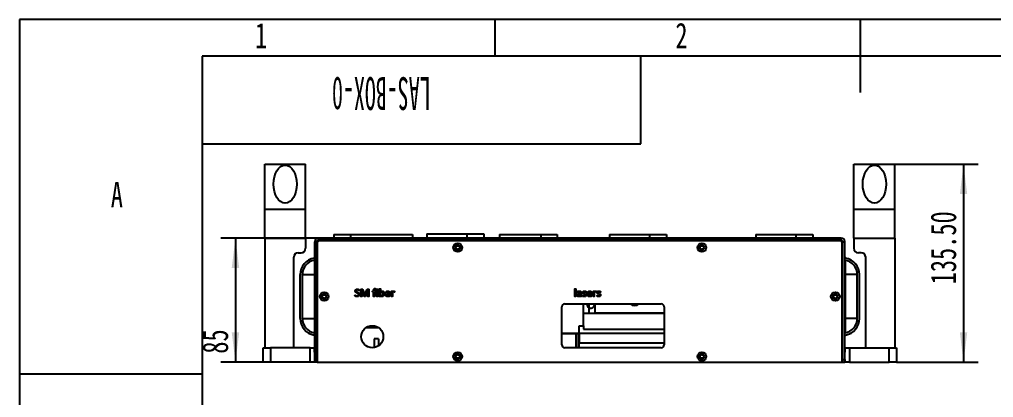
# Model space of a CAD drawing. Header units: millimetres. Extents: x 0 to 210, y 0 to 297.
# Drawn here: x 0 to 133.2, y 245.3 to 297 of the extents above; entities that cross this region are included whole.
import ezdxf

# ---------------------------------------------------------------- set-up
doc = ezdxf.new("R2010")
doc.units = ezdxf.units.MM
doc.layers.add('图框', color=7, linetype='Continuous')
doc.layers.add('图纸格式', color=7, linetype='Continuous')
doc.styles.add('SLDTEXTSTYLE5', font='TXT', dxfattribs={"width": 0.7})
doc.styles.add('SLDTEXTSTYLE6', font='TXT', dxfattribs={"width": 0.49})
doc.dimstyles.new('SLDDIMSTYLE1', dxfattribs={"dimtxt": 3.5, "dimasz": 4.08, "dimexe": 0, "dimexo": 0.0625, "dimgap": 0.875, "dimtad": 2, "dimlfac": 5, "dimrnd": 1e-09, "dimzin": 4, "dimdsep": 46, "dimtxsty": 'SLDTEXTSTYLE5', "dimsah": 1, "dimcen": 0.09, "dimadec": 0, "dimazin": 1, "dimtfac": 1, "dimtofl": 0, "dimtmove": 0, "dimatfit": 3, "dimfxl": 0, "dimfrac": 2, "dimtolj": 1, "dimtzin": 12, "dimarcsym": 0})
doc.dimstyles.new('SLDDIMSTYLE2', dxfattribs={"dimtxt": 3.5, "dimasz": 4.08, "dimexe": 0, "dimexo": 0.0625, "dimgap": 0.875, "dimtad": 2, "dimlfac": 5, "dimrnd": 1e-09, "dimzin": 12, "dimdsep": 46, "dimtxsty": 'SLDTEXTSTYLE5', "dimsah": 1, "dimcen": 0.09, "dimadec": 0, "dimazin": 3, "dimtfac": 1, "dimtmove": 0, "dimatfit": 0, "dimfxl": 0, "dimfrac": 2, "dimtolj": 1, "dimtzin": 12, "dimarcsym": 0})

# ---------------------------------------------------------------- blocks, each defined once
blk = doc.blocks.new('_D_2')
at = {"layer": '图纸格式'}
for p, q in [((40.89, 267.08), (27.54, 267.08)), ((29.54, 267.08), (29.54, 250.08)), ((40.74, 250.08), (27.54, 250.08))]:
    blk.add_line(p, q, dxfattribs=at)
for points in [[(29.54, 267.08), (29.03, 263), (30.05, 263)], [(29.54, 250.08), (30.05, 254.16), (29.03, 254.16)]]:
    blk.add_solid(points, dxfattribs=at)
at = {"layer": '图纸格式', "insert": (25.03, 251.26), "char_height": 3.5, "attachment_point": 1, "rotation": 90, "style": 'SLDTEXTSTYLE5'}
blk.add_mtext('85', dxfattribs=at)
blk = doc.blocks.new('_D_3')
at = {"layer": '图纸格式'}
for p, q in [((119.74, 277.18), (131.12, 277.18)), ((129.12, 277.18), (129.12, 250.08)), ((119.94, 250.08), (131.12, 250.08))]:
    blk.add_line(p, q, dxfattribs=at)
for points in [[(129.12, 277.18), (128.62, 273.1), (129.63, 273.1)], [(129.12, 250.08), (129.63, 254.16), (128.62, 254.16)]]:
    blk.add_solid(points, dxfattribs=at)
at = {"layer": '图纸格式', "insert": (124.61, 260.75), "char_height": 3.5, "attachment_point": 1, "rotation": 90, "style": 'SLDTEXTSTYLE5'}
blk.add_mtext('135.50', dxfattribs=at)

msp = doc.modelspace()

# ---------------------------------------------------------------- linework, layer by layer
at = {"color": 7, "linetype": 'Continuous', "lineweight": 25}
for p, q in [((33.538, 277.1828), (39.138, 277.1828)), ((33.538, 271.0509), (33.538, 277.1828)), ((39.138, 271.0509), (39.138, 277.1828)), ((114.1384, 277.1828), (119.7384, 277.1828)), ((114.1384, 271.0509), (114.1384, 277.1828)), ((119.7384, 271.0509), (119.7384, 277.1828)), ((33.538, 271.0509), (39.138, 271.0509)), ((33.538, 267.0828), (33.538, 271.0509)), ((39.138, 267.0828), (39.138, 271.0509)), ((114.1384, 271.0509), (119.7384, 271.0509)), ((114.1384, 267.0828), (114.1384, 271.0509)), ((119.7384, 267.0828), (119.7384, 271.0509)), ((33.538, 267.0828), (39.138, 267.0828)), ((33.538, 267.0828), (33.538, 252.0828)), ((39.138, 267.0828), (39.138, 265.6828)), ((40.3888, 250.4731), (40.3888, 266.5828)), ((40.6888, 266.5828), (40.3888, 266.5828)), ((40.6888, 250.4731), (40.6888, 266.5828)), ((40.7388, 266.4828), (40.7388, 250.0828)), ((40.8888, 266.7828), (40.8888, 267.0828)), ((112.3892, 267.0828), (40.8888, 267.0828)), ((112.3892, 266.7828), (40.8888, 266.7828)), ((112.3392, 266.6828), (40.9388, 266.6828)), ((43.0052, 267.5828), (43.0052, 267.0828)), ((43.0052, 267.5828), (45.2679, 267.5828)), ((45.2679, 267.5828), (45.2679, 267.0828)), ((45.2679, 267.5828), (53.7532, 267.5828)), ((53.7532, 267.5828), (53.7532, 267.0828)), ((55.6975, 267.6828), (55.6975, 267.0828)), ((55.6975, 267.6828), (61.1872, 267.6828)), ((61.1872, 267.6828), (61.1872, 267.0828)), ((61.1872, 267.6828), (63.5149, 267.6828)), ((63.5149, 267.6828), (63.5149, 267.0828)), ((65.6396, 267.5828), (65.6396, 267.0828)), ((65.6396, 267.5828), (71.2956, 267.5828)), ((71.2956, 267.5828), (71.2956, 267.0828)), ((71.2956, 267.5828), (73.5587, 267.5828)), ((73.5587, 267.5828), (73.5587, 267.0828)), ((80.6922, 267.5828), (80.6922, 267.0828)), ((80.6922, 267.5828), (86.1819, 267.5828)), ((86.1819, 267.5828), (86.1819, 267.0828)), ((86.1819, 267.5828), (88.5095, 267.5828)), ((88.5095, 267.5828), (88.5095, 267.0828)), ((96.8215, 267.0828), (96.8215, 267.0953)), ((100.7036, 267.5828), (100.7036, 267.0828)), ((100.7036, 267.5828), (106.1933, 267.5828)), ((106.1933, 267.5828), (106.1933, 267.0828)), ((106.1933, 267.5828), (108.521, 267.5828)), ((108.521, 267.5828), (108.521, 267.0828)), ((112.3892, 266.7828), (112.3892, 267.0828)), ((112.5392, 250.0828), (112.5392, 266.4828)), ((112.5892, 266.5828), (112.8892, 266.5828)), ((112.5892, 250.4731), (112.5892, 266.5828)), ((112.8892, 250.4731), (112.8892, 266.5828)), ((114.1384, 267.0828), (114.1384, 265.6828)), ((114.1384, 267.0828), (119.7384, 267.0828)), ((119.7384, 267.0828), (119.7384, 252.0828)), ((37.538, 252.0828), (37.538, 264.4828)), ((38.138, 265.0828), (38.538, 265.0828)), ((40.3554, 264.0548), (40.3554, 262.0828)), ((112.9225, 264.0548), (112.9225, 262.0828)), ((115.1384, 265.0828), (114.7384, 265.0828)), ((115.7384, 252.0828), (115.7384, 264.4828)), ((38.3888, 256.0828), (38.3888, 262.0828)), ((38.6888, 262.0828), (40.3554, 262.0828)), ((38.6888, 256.0828), (38.6888, 262.0828)), ((40.3554, 262.0828), (40.3554, 256.0828)), ((112.9225, 262.0828), (112.9225, 256.0828)), ((114.5892, 262.0828), (112.9225, 262.0828)), ((114.5892, 256.0828), (114.5892, 262.0828)), ((114.8892, 256.0828), (114.8892, 262.0828)), ((46.6971, 259.1074), (46.6971, 260.0228)), ((46.7559, 260.0828), (46.8423, 260.0828)), ((46.8442, 259.9743), (46.8442, 259.1074)), ((46.8451, 259.9743), (46.8442, 259.9743)), ((47.1714, 259.1035), (46.8451, 259.9743)), ((46.9659, 260.0019), (47.2412, 259.2813)), ((47.2451, 259.2813), (47.525, 259.9996)), ((47.6367, 259.9743), (47.3017, 259.1035)), ((47.6339, 260.0828), (47.7247, 260.0828)), ((47.6383, 259.9743), (47.6367, 259.9743)), ((47.6383, 259.1074), (47.6383, 259.9743)), ((47.7853, 260.0228), (47.7853, 259.1074)), ((48.3237, 259.8181), (48.4177, 259.8181)), ((48.4177, 259.8181), (48.4177, 259.8911)), ((48.55, 259.8967), (48.55, 259.8181)), ((48.55, 259.8181), (48.7017, 259.8181)), ((48.8736, 259.1064), (48.8736, 259.7944)), ((49.0059, 259.7944), (49.0059, 259.1064)), ((49.2412, 259.1067), (49.2412, 260.1317)), ((49.3736, 260.1317), (49.3736, 259.7183)), ((50.8736, 259.1064), (50.8736, 259.7944)), ((50.9931, 259.7944), (50.9931, 259.6942)), ((75.9471, 259.1067), (75.9471, 260.1317)), ((76.0795, 260.1317), (76.0795, 259.1067)), ((78.4912, 259.1064), (78.4912, 259.7944)), ((78.6107, 259.7944), (78.6107, 259.6942)), ((47.2412, 259.2813), (47.2451, 259.2813)), ((48.4177, 259.7151), (48.3237, 259.7151)), ((48.4177, 259.1067), (48.4177, 259.7151)), ((48.55, 259.7151), (48.55, 259.1067)), ((48.7017, 259.7151), (48.55, 259.7151)), ((49.3584, 259.1871), (49.3584, 259.1058)), ((49.3736, 259.5869), (49.3736, 259.3093)), ((50.1824, 259.5093), (50.55, 259.5093)), ((50.6335, 259.421), (50.1824, 259.421)), ((50.6824, 259.5005), (50.6824, 259.4771)), ((51.0059, 259.5589), (51.0059, 259.1064)), ((76.7118, 259.421), (76.6045, 259.421)), ((76.6167, 259.5093), (76.7118, 259.5093)), ((76.7118, 259.5093), (76.7118, 259.5639)), ((76.7118, 259.2742), (76.7118, 259.421)), ((76.7295, 259.106), (76.7295, 259.1758)), ((76.8442, 259.5722), (76.8442, 259.1058)), ((77.8, 259.5093), (78.1677, 259.5093)), ((78.2511, 259.421), (77.8, 259.421)), ((78.3, 259.5005), (78.3, 259.4771)), ((78.6236, 259.5589), (78.6236, 259.1064)), ((74.1771, 252.4828), (74.1771, 257.6828)), ((74.5771, 258.0828), (87.7771, 258.0828)), ((77.1384, 256.8028), (77.1384, 258.0828)), ((77.9384, 256.8028), (77.9384, 257.5445)), ((78.7384, 256.8028), (78.7384, 258.0828)), ((88.1771, 257.6828), (88.1771, 252.4828)), ((38.6888, 256.0828), (40.3554, 256.0828)), ((40.3554, 256.0828), (40.3554, 254.1108)), ((77.1384, 256.8028), (88.1771, 256.8028)), ((77.1384, 255.0828), (77.1384, 256.8028)), ((88.1771, 256.8028), (78.7384, 256.8028)), ((112.9225, 256.0828), (112.9225, 254.1108)), ((114.5892, 256.0828), (112.9225, 256.0828)), ((49.1239, 254.8028), (47.3785, 254.8028)), ((47.7679, 255.0028), (48.7346, 255.0028)), ((76.5384, 255.0828), (77.1384, 255.0828)), ((76.5384, 254.0028), (76.5384, 255.0828)), ((77.1384, 255.0828), (77.1384, 254.6028)), ((77.1384, 254.6028), (88.1771, 254.6028)), ((49.113, 253.3028), (48.513, 253.3028)), ((48.513, 253.3028), (48.513, 252.1058)), ((49.113, 253.3028), (49.113, 252.355)), ((74.1771, 254.0828), (76.0476, 254.0828)), ((76.1183, 253.9828), (74.1771, 253.9828)), ((76.1183, 253.9828), (76.0476, 254.0828)), ((76.0476, 254.0828), (76.3698, 254.0828)), ((76.1183, 252.0828), (76.1183, 253.9828)), ((76.4698, 253.9828), (76.1183, 253.9828)), ((76.4698, 253.9828), (76.3698, 254.0828)), ((76.4698, 252.0828), (76.4698, 253.9828)), ((88.1771, 254.0028), (76.5384, 254.0028)), ((76.5384, 254.0028), (76.5384, 252.6828)), ((33.338, 250.0828), (33.338, 252.0828)), ((33.338, 252.0828), (34.338, 252.0828)), ((34.338, 252.0828), (34.338, 250.0828)), ((39.738, 252.0828), (34.338, 252.0828)), ((39.738, 250.0828), (39.738, 252.0828)), ((39.738, 252.0828), (40.338, 252.0828)), ((40.338, 251.4828), (40.338, 252.0828)), ((87.7771, 252.0828), (74.5771, 252.0828)), ((88.1771, 252.6828), (76.5384, 252.6828)), ((76.5384, 252.0828), (76.5384, 252.6828)), ((112.9384, 251.4828), (112.9384, 252.0828)), ((112.9384, 252.0828), (113.5384, 252.0828)), ((113.5384, 252.0828), (113.5384, 250.0828)), ((113.5384, 252.0828), (118.9384, 252.0828)), ((118.9384, 250.0828), (118.9384, 252.0828)), ((118.9384, 252.0828), (119.9384, 252.0828)), ((119.9384, 252.0828), (119.9384, 250.0828)), ((40.3888, 251.4828), (40.338, 251.4828)), ((40.6888, 250.4731), (40.3888, 250.4731)), ((40.3888, 250.0828), (40.3888, 250.4731)), ((40.6888, 251.5828), (40.7388, 251.5828)), ((40.738, 251.4828), (40.6888, 251.4828)), ((40.6888, 250.0828), (40.6888, 250.4731)), ((40.738, 251.4828), (40.738, 251.5828)), ((40.738, 251.4828), (40.738, 250.0828)), ((40.738, 251.4828), (40.7388, 251.4828)), ((112.5892, 251.5828), (112.5392, 251.5828)), ((112.5392, 251.4828), (112.5892, 251.4828)), ((112.5892, 250.4731), (112.8892, 250.4731)), ((112.5892, 250.4731), (112.5892, 250.0828)), ((112.8892, 251.4828), (112.9384, 251.4828)), ((112.8892, 250.4731), (112.8892, 250.0828)), ((34.338, 250.0828), (33.338, 250.0828)), ((39.738, 250.0828), (34.338, 250.0828)), ((40.3888, 250.0828), (39.738, 250.0828)), ((40.6888, 250.0828), (40.3888, 250.0828)), ((40.738, 250.0828), (40.6888, 250.0828)), ((40.738, 250.0828), (40.7388, 250.0828)), ((40.7388, 250.0828), (112.5392, 250.0828)), ((112.5892, 250.0828), (112.5392, 250.0828)), ((112.5892, 250.0828), (112.8892, 250.0828)), ((113.5384, 250.0828), (112.8892, 250.0828)), ((113.5384, 250.0828), (118.9384, 250.0828)), ((119.9384, 250.0828), (118.9384, 250.0828))]:
    msp.add_line(p, q, dxfattribs=at)
at = {"color": 8, "linetype": 'Continuous', "lineweight": 25}
for p, q in [((40.3554, 262.0828), (40.3888, 262.0828)), ((112.9225, 262.0828), (112.8892, 262.0828)), ((77.9384, 257.5445), (77.9384, 258.0828)), ((40.3554, 256.0828), (40.3888, 256.0828)), ((112.9225, 256.0828), (112.8892, 256.0828))]:
    msp.add_line(p, q, dxfattribs=at)
at = {"color": 7, "linetype": 'Continuous', "lineweight": 25}
for centre, radius in [((59.939, 265.7828), 0.6), ((59.939, 265.7828), 0.34), ((59.939, 265.7828), 0.25), ((93.339, 265.7828), 0.6), ((93.339, 265.7828), 0.34), ((93.339, 265.7828), 0.25), ((41.6888, 259.0828), 0.6), ((41.6888, 259.0828), 0.34), ((41.6888, 259.0828), 0.25), ((111.5892, 259.0828), 0.6), ((111.5892, 259.0828), 0.34), ((111.5892, 259.0828), 0.25), ((48.2512, 253.5828), 1.5), ((59.939, 250.8828), 0.6), ((59.939, 250.8828), 0.34), ((59.939, 250.8828), 0.25), ((93.339, 250.8828), 0.6), ((93.339, 250.8828), 0.34), ((93.339, 250.8828), 0.25)]:
    msp.add_circle(centre, radius, dxfattribs=at)
at = {"color": 7, "linetype": 'Continuous'}
for centre in [(93.339, 265.7828), (111.5892, 259.0828)]:
    msp.add_circle(centre, 0.25, dxfattribs=at)
at = {"color": 7, "linetype": 'Continuous', "lineweight": 25}
for centre, radius, start, end in [((40.8888, 266.5828), 0.5, 90, 180), ((40.8888, 266.5828), 0.2, 90, 180), ((40.9388, 266.4828), 0.2, 90, 180), ((112.3392, 266.4828), 0.2, 0, 90), ((112.3892, 266.5828), 0.5, 0, 90), ((112.3892, 266.5828), 0.2, 0, 90), ((38.538, 265.6828), 0.6, 270, 0), ((114.7384, 265.6828), 0.6, 180, 270), ((38.138, 264.4828), 0.6, 90, 180), ((40.6888, 262.0828), 2.3, 99.594068, 180), ((40.6888, 262.0828), 2, 99.594068, 180), ((40.2888, 264.4492), 0.1, 279.594068, 0), ((40.2888, 264.4492), 0.4, 279.594068, 284.477512), ((112.9892, 264.4492), 0.1, 180, 260.405932), ((112.9892, 264.4492), 0.4, 255.522488, 260.405932), ((112.5892, 262.0828), 2, 0, 80.405932), ((112.5892, 262.0828), 2.3, 0, 80.405932), ((115.1384, 264.4828), 0.6, 0, 90), ((74.5771, 257.6828), 0.4, 90, 180), ((78.1384, 258.0028), 0.5, 170.793104, 246.421822), ((84.1384, 258.8028), 0.95, 229.278952, 310.721048), ((87.7771, 257.6828), 0.4, 0, 90), ((40.6888, 256.0828), 2.3, 180, 260.405932), ((40.6888, 256.0828), 2, 180, 260.405932), ((112.5892, 256.0828), 2, 279.594068, 0), ((112.5892, 256.0828), 2.3, 279.594068, 0), ((40.2888, 253.7163), 0.1, 0, 80.405932), ((40.2888, 253.7163), 0.4, 75.522488, 80.405932), ((112.9892, 253.7163), 0.4, 99.594068, 104.477512), ((112.9892, 253.7163), 0.1, 99.594068, 180), ((74.5771, 252.4828), 0.4, 180, 270), ((87.7771, 252.4828), 0.4, 270, 0)]:
    msp.add_arc(centre, radius, start, end, dxfattribs=at)
for centre in [(36.338, 274.4633), (116.9384, 274.4633)]:
    msp.add_ellipse(centre, major_axis=(0, 2.5999), ratio=0.61539884, dxfattribs=at)
for points, knots in [([(45.9177, 259.8355), (45.9225, 259.8778), (45.932, 259.9624), (46.0186, 260.0509), (46.1197, 260.0913), (46.1857, 260.0954), (46.2187, 260.0975)], [0, 0, 0, 0, 0.27945044, 0.55819069, 0.77887915, 1, 1, 1, 1]), ([(46.3589, 259.3486), (46.3536, 259.378), (46.343, 259.437), (46.244, 259.5105), (46.1107, 259.5618), (45.9833, 259.643), (45.9235, 259.7473), (45.9196, 259.8061), (45.9177, 259.8355)], [0, 0, 0, 0, 0.123573581, 0.248603679, 0.499972434, 0.749538316, 0.874737647, 1, 1, 1, 1]), ([(46.2219, 259.9798), (46.2003, 259.9785), (46.1572, 259.9758), (46.1023, 259.9464), (46.0697, 259.899), (46.0664, 259.865), (46.0648, 259.8479)], [0, 0, 0, 0, 0.28039527, 0.55988827, 0.77972423, 1, 1, 1, 1]), ([(46.0648, 259.8479), (46.0701, 259.8187), (46.0807, 259.7599), (46.1792, 259.6865), (46.3111, 259.6335), (46.4397, 259.5551), (46.4998, 259.4512), (46.5039, 259.3926), (46.5059, 259.3633)], [0, 0, 0, 0, 0.12360836, 0.24864659, 0.4999967, 0.74963248, 0.87476404, 1, 1, 1, 1]), ([(46.2187, 260.0975), (46.2667, 260.0908), (46.3388, 260.0809), (46.4228, 260.0482), (46.4483, 260.0034), (46.4475, 259.9787), (46.4471, 259.9663)], [0, 0, 0, 0, 0.500836432, 0.75161428, 0.874258636, 1, 1, 1, 1]), ([(46.4271, 259.9063), (46.4089, 259.9157), (46.3725, 259.9346), (46.3077, 259.9707), (46.2544, 259.9764), (46.2219, 259.9798)], [0, 0, 0, 0, 0.27946188, 0.56056319, 1, 1, 1, 1]), ([(46.4471, 259.9663), (46.4468, 259.9549), (46.4462, 259.9379), (46.4427, 259.9178), (46.4365, 259.9095), (46.4314, 259.9066), (46.4286, 259.9064), (46.4271, 259.9063)], [0, 0, 0, 0, 0.50025904, 0.75028018, 0.87502788, 0.9371127, 1, 1, 1, 1]), ([(46.6971, 260.0228), (46.6976, 260.0318), (46.6985, 260.0497), (46.7144, 260.0703), (46.735, 260.0809), (46.749, 260.0822), (46.7559, 260.0828)], [0, 0, 0, 0, 0.28066478, 0.55847772, 0.77915587, 1, 1, 1, 1]), ([(46.8423, 260.0828), (46.8573, 260.0823), (46.8873, 260.0812), (46.9274, 260.065), (46.9529, 260.0348), (46.9616, 260.0129), (46.9659, 260.0019)], [0, 0, 0, 0, 0.28062927, 0.55984744, 0.77947725, 1, 1, 1, 1]), ([(47.525, 259.9996), (47.5305, 260.0123), (47.5416, 260.0375), (47.5676, 260.0675), (47.6013, 260.0813), (47.623, 260.0823), (47.6339, 260.0828)], [0, 0, 0, 0, 0.28062455, 0.55994455, 0.77959771, 1, 1, 1, 1]), ([(47.7247, 260.0828), (47.7338, 260.0821), (47.7519, 260.0808), (47.7733, 260.0653), (47.784, 260.0441), (47.7849, 260.0299), (47.7853, 260.0228)], [0, 0, 0, 0, 0.2805321, 0.55911034, 0.77968582, 1, 1, 1, 1]), ([(48.3, 259.7661), (48.3003, 259.7767), (48.3007, 259.7925), (48.307, 259.8106), (48.3157, 259.8174), (48.321, 259.8178), (48.3237, 259.8181)], [0, 0, 0, 0, 0.50070602, 0.75003, 0.87490336, 1, 1, 1, 1]), ([(48.4177, 259.8911), (48.4189, 259.9298), (48.4214, 260.0069), (48.464, 260.1119), (48.5536, 260.1662), (48.6146, 260.1694), (48.6452, 260.171)], [0, 0, 0, 0, 0.28142623, 0.56029069, 0.77933689, 1, 1, 1, 1]), ([(48.6548, 260.0681), (48.6352, 260.0662), (48.6057, 260.0635), (48.5767, 260.0365), (48.5509, 259.9845), (48.5504, 259.9357), (48.55, 259.8967)], [0, 0, 0, 0, 0.24874504, 0.37419324, 0.4996322, 1, 1, 1, 1]), ([(48.6452, 260.171), (48.6738, 260.1686), (48.7096, 260.1655), (48.7509, 260.1518), (48.7718, 260.1297), (48.7711, 260.1072), (48.7706, 260.0922)], [0, 0, 0, 0, 0.501125, 0.62675898, 0.75047195, 1, 1, 1, 1]), ([(48.7527, 260.0456), (48.735, 260.0523), (48.7033, 260.0643), (48.6697, 260.0669), (48.6548, 260.0681)], [0, 0, 0, 0, 0.55999127, 1, 1, 1, 1]), ([(48.7017, 259.8181), (48.7044, 259.8178), (48.7098, 259.8174), (48.7183, 259.8103), (48.7256, 259.7927), (48.7262, 259.7768), (48.7265, 259.7661)], [0, 0, 0, 0, 0.12492551, 0.24991749, 0.49957383, 1, 1, 1, 1]), ([(48.7706, 260.0922), (48.7702, 260.0831), (48.7695, 260.0694), (48.7662, 260.0545), (48.7624, 260.0487), (48.7586, 260.0459), (48.7551, 260.0457), (48.7527, 260.0456)], [0, 0, 0, 0, 0.50003794, 0.75001455, 0.81277455, 0.8753154, 1, 1, 1, 1]), ([(48.8589, 260.0233), (48.8592, 260.0313), (48.8598, 260.0474), (48.8656, 260.0716), (48.8922, 260.0974), (48.9205, 260.0975), (48.9404, 260.0975)], [0, 0, 0, 0, 0.18779663, 0.37518769, 0.5607599, 1, 1, 1, 1]), ([(48.9391, 259.9504), (48.9273, 259.9507), (48.9039, 259.9513), (48.8702, 259.9646), (48.8599, 259.9954), (48.8592, 260.014), (48.8589, 260.0233)], [0, 0, 0, 0, 0.28157706, 0.55840573, 0.77857202, 1, 1, 1, 1]), ([(48.8736, 259.7944), (48.874, 259.7977), (48.8748, 259.8042), (48.8853, 259.8128), (48.9074, 259.8174), (48.9265, 259.8178), (48.9393, 259.8181)], [0, 0, 0, 0, 0.12452351, 0.24878891, 0.49878014, 1, 1, 1, 1]), ([(49.0206, 260.0246), (49.0203, 260.0166), (49.0197, 260.0005), (49.0139, 259.9763), (48.9873, 259.9505), (48.959, 259.9505), (48.9391, 259.9504)], [0, 0, 0, 0, 0.18779663, 0.37518769, 0.5607599, 1, 1, 1, 1]), ([(48.9393, 259.8181), (48.9522, 259.8179), (48.9715, 259.8177), (48.9936, 259.8126), (49.0043, 259.8041), (49.0054, 259.7976), (49.0059, 259.7944)], [0, 0, 0, 0, 0.501519213, 0.751532512, 0.876161097, 1, 1, 1, 1]), ([(48.9404, 260.0975), (48.9522, 260.0972), (48.9757, 260.0967), (49.0091, 260.0831), (49.0198, 260.0525), (49.0204, 260.034), (49.0206, 260.0246)], [0, 0, 0, 0, 0.28153155, 0.55868897, 0.77849408, 1, 1, 1, 1]), ([(49.2412, 260.1317), (49.2415, 260.135), (49.2421, 260.1416), (49.2523, 260.1509), (49.2748, 260.1556), (49.2941, 260.156), (49.3069, 260.1563)], [0, 0, 0, 0, 0.12481339, 0.24890911, 0.4987725, 1, 1, 1, 1]), ([(49.3069, 260.1563), (49.32, 260.1561), (49.3395, 260.1559), (49.3619, 260.1506), (49.3724, 260.1417), (49.3732, 260.135), (49.3736, 260.1317)], [0, 0, 0, 0, 0.501421891, 0.751259291, 0.875854124, 1, 1, 1, 1]), ([(49.3736, 259.7183), (49.4107, 259.7534), (49.4768, 259.8159), (49.5663, 259.8276), (49.6057, 259.8328)], [0, 0, 0, 0, 0.5608753, 1, 1, 1, 1]), ([(49.6057, 259.8328), (49.6388, 259.8303), (49.705, 259.8254), (49.7911, 259.7704), (49.8752, 259.6509), (49.8829, 259.5383), (49.8883, 259.4594)], [0, 0, 0, 0, 0.18705324, 0.37374362, 0.56068503, 1, 1, 1, 1]), ([(50.0353, 259.447), (50.0389, 259.5012), (50.046, 259.6092), (50.1242, 259.7448), (50.2451, 259.8221), (50.3303, 259.8292), (50.3729, 259.8328)], [0, 0, 0, 0, 0.2806839, 0.55984675, 0.77966651, 1, 1, 1, 1]), ([(50.3729, 259.8328), (50.4213, 259.8287), (50.518, 259.8206), (50.6273, 259.7299), (50.6756, 259.6138), (50.6801, 259.5383), (50.6824, 259.5005)], [0, 0, 0, 0, 0.27996315, 0.5585807, 0.77893902, 1, 1, 1, 1]), ([(50.8736, 259.7944), (50.8738, 259.7975), (50.8742, 259.8036), (50.8832, 259.8126), (50.9038, 259.8184), (50.9218, 259.8182), (50.9338, 259.8181)], [0, 0, 0, 0, 0.12524935, 0.24943681, 0.49867404, 1, 1, 1, 1]), ([(50.9338, 259.8181), (50.9456, 259.8183), (50.9633, 259.8186), (50.9835, 259.8123), (50.9921, 259.8034), (50.9927, 259.7974), (50.9931, 259.7944)], [0, 0, 0, 0, 0.50162301, 0.75048757, 0.87534707, 1, 1, 1, 1]), ([(50.9931, 259.6942), (51.0201, 259.7317), (51.0578, 259.7839), (51.1293, 259.8282), (51.1656, 259.8313), (51.1838, 259.8328)], [0, 0, 0, 0, 0.56000546, 0.77997442, 1, 1, 1, 1]), ([(51.1838, 259.8328), (51.2094, 259.8307), (51.2414, 259.8281), (51.2757, 259.8142), (51.2828, 259.8029), (51.2857, 259.7835), (51.2855, 259.7674), (51.2853, 259.7544)], [0, 0, 0, 0, 0.4997327, 0.62422419, 0.68651063, 0.74918952, 1, 1, 1, 1]), ([(75.9471, 260.1317), (75.9474, 260.135), (75.9479, 260.1416), (75.9582, 260.1509), (75.9807, 260.1556), (75.9999, 260.156), (76.0128, 260.1563)], [0, 0, 0, 0, 0.12481339, 0.24890911, 0.4987725, 1, 1, 1, 1]), ([(76.0128, 260.1563), (76.0258, 260.1561), (76.0453, 260.1559), (76.0678, 260.1506), (76.0783, 260.1417), (76.0791, 260.135), (76.0795, 260.1317)], [0, 0, 0, 0, 0.50142189, 0.75125929, 0.87585412, 1, 1, 1, 1]), ([(76.3, 259.7087), (76.3, 259.7228), (76.2998, 259.7507), (76.3446, 259.787), (76.432, 259.8188), (76.5125, 259.8272), (76.5661, 259.8328)], [0, 0, 0, 0, 0.12488516, 0.24861519, 0.49926762, 1, 1, 1, 1]), ([(76.5661, 259.8328), (76.6072, 259.8311), (76.689, 259.8276), (76.796, 259.7694), (76.8398, 259.6688), (76.8427, 259.6045), (76.8442, 259.5722)], [0, 0, 0, 0, 0.28121637, 0.55925289, 0.77886663, 1, 1, 1, 1]), ([(77.0353, 259.6264), (77.0377, 259.6498), (77.0423, 259.6965), (77.0812, 259.757), (77.163, 259.8196), (77.2425, 259.8274), (77.2982, 259.8328)], [0, 0, 0, 0, 0.18710657, 0.37406269, 0.56136162, 1, 1, 1, 1]), ([(77.2982, 259.8328), (77.3389, 259.8278), (77.4, 259.8204), (77.4696, 259.7909), (77.4915, 259.7537), (77.4913, 259.733), (77.4912, 259.7225)], [0, 0, 0, 0, 0.50110695, 0.75195132, 0.87430916, 1, 1, 1, 1]), ([(77.653, 259.447), (77.6566, 259.5012), (77.6637, 259.6092), (77.7418, 259.7448), (77.8628, 259.8221), (77.9479, 259.8292), (77.9905, 259.8328)], [0, 0, 0, 0, 0.2806839, 0.55984675, 0.77966651, 1, 1, 1, 1]), ([(77.9905, 259.8328), (78.039, 259.8287), (78.1357, 259.8206), (78.2449, 259.7299), (78.2932, 259.6138), (78.2978, 259.5383), (78.3, 259.5005)], [0, 0, 0, 0, 0.27996315, 0.5585807, 0.77893902, 1, 1, 1, 1]), ([(78.4912, 259.7944), (78.4914, 259.7975), (78.4919, 259.8036), (78.5008, 259.8126), (78.5214, 259.8184), (78.5394, 259.8182), (78.5514, 259.8181)], [0, 0, 0, 0, 0.12524935, 0.24943681, 0.49867404, 1, 1, 1, 1]), ([(78.5514, 259.8181), (78.5633, 259.8183), (78.581, 259.8186), (78.6012, 259.8123), (78.6097, 259.8034), (78.6104, 259.7974), (78.6107, 259.7944)], [0, 0, 0, 0, 0.50162301, 0.75048757, 0.87534707, 1, 1, 1, 1]), ([(78.6107, 259.6942), (78.6378, 259.7317), (78.6754, 259.7839), (78.747, 259.8282), (78.7833, 259.8313), (78.8014, 259.8328)], [0, 0, 0, 0, 0.56000546, 0.77997442, 1, 1, 1, 1]), ([(78.8014, 259.8328), (78.8271, 259.8307), (78.8591, 259.8281), (78.8933, 259.8142), (78.9005, 259.8029), (78.9033, 259.7835), (78.9031, 259.7674), (78.903, 259.7544)], [0, 0, 0, 0, 0.4997327, 0.62422419, 0.68651063, 0.74918952, 1, 1, 1, 1]), ([(79.0059, 259.6264), (79.0083, 259.6498), (79.0129, 259.6965), (79.0517, 259.757), (79.1336, 259.8196), (79.2131, 259.8274), (79.2688, 259.8328)], [0, 0, 0, 0, 0.187106571, 0.374062693, 0.561361621, 1, 1, 1, 1]), ([(79.2688, 259.8328), (79.3095, 259.8278), (79.3706, 259.8204), (79.4402, 259.7909), (79.4621, 259.7537), (79.4619, 259.733), (79.4618, 259.7225)], [0, 0, 0, 0, 0.50110695, 0.75195132, 0.87430916, 1, 1, 1, 1]), ([(46.1645, 259.0681), (46.1074, 259.0743), (46.0218, 259.0836), (45.9282, 259.1225), (45.8879, 259.1678), (45.8882, 259.1971), (45.8883, 259.2119)], [0, 0, 0, 0, 0.50052915, 0.75131845, 0.87452879, 1, 1, 1, 1]), ([(45.8883, 259.2119), (45.8885, 259.2241), (45.8889, 259.2424), (45.8942, 259.2637), (45.9033, 259.2729), (45.9095, 259.2736), (45.9126, 259.274)], [0, 0, 0, 0, 0.5010155, 0.75053199, 0.87531647, 1, 1, 1, 1]), ([(45.9126, 259.274), (45.9347, 259.2616), (45.9789, 259.2369), (46.0605, 259.1957), (46.1262, 259.1895), (46.1663, 259.1857)], [0, 0, 0, 0, 0.27926802, 0.56037651, 1, 1, 1, 1]), ([(46.5059, 259.3633), (46.5002, 259.3156), (46.4888, 259.2202), (46.3904, 259.1208), (46.2763, 259.0748), (46.2018, 259.0703), (46.1645, 259.0681)], [0, 0, 0, 0, 0.27927486, 0.55821129, 0.77890426, 1, 1, 1, 1]), ([(46.1663, 259.1857), (46.1929, 259.1876), (46.2459, 259.1914), (46.3132, 259.2276), (46.3534, 259.2858), (46.3571, 259.3277), (46.3589, 259.3486)], [0, 0, 0, 0, 0.280692759, 0.56013129, 0.779787369, 1, 1, 1, 1]), ([(46.7693, 259.0828), (46.7555, 259.0833), (46.7348, 259.0842), (46.712, 259.0881), (46.703, 259.0933), (46.698, 259.0984), (46.6974, 259.1038), (46.6971, 259.1074)], [0, 0, 0, 0, 0.50029605, 0.75029233, 0.81323019, 0.87574829, 1, 1, 1, 1]), ([(46.8442, 259.1074), (46.844, 259.1056), (46.8437, 259.102), (46.8405, 259.0954), (46.8296, 259.0883), (46.8047, 259.0843), (46.7835, 259.0834), (46.7693, 259.0828)], [0, 0, 0, 0, 0.06267701, 0.12525978, 0.24961345, 0.49975786, 1, 1, 1, 1]), ([(47.2366, 259.0828), (47.2233, 259.0831), (47.2047, 259.0836), (47.1807, 259.0904), (47.1745, 259.0991), (47.1714, 259.1035)], [0, 0, 0, 0, 0.562356963, 0.783202386, 1, 1, 1, 1]), ([(47.3017, 259.1035), (47.2975, 259.0981), (47.289, 259.0872), (47.264, 259.0837), (47.247, 259.0831), (47.2366, 259.0828)], [0, 0, 0, 0, 0.27612572, 0.55748807, 1, 1, 1, 1]), ([(47.7113, 259.0828), (47.6975, 259.0833), (47.6766, 259.0842), (47.6538, 259.0882), (47.6447, 259.0934), (47.6395, 259.0984), (47.6388, 259.1038), (47.6383, 259.1074)], [0, 0, 0, 0, 0.500298581, 0.750280768, 0.81320187, 0.875735437, 1, 1, 1, 1]), ([(47.7853, 259.1074), (47.7852, 259.1056), (47.7849, 259.1021), (47.7817, 259.0956), (47.7711, 259.0883), (47.7465, 259.0843), (47.7254, 259.0834), (47.7113, 259.0828)], [0, 0, 0, 0, 0.062687364, 0.125266248, 0.249627846, 0.49976859, 1, 1, 1, 1]), ([(48.3237, 259.7151), (48.3211, 259.7154), (48.3158, 259.7158), (48.3075, 259.7227), (48.3007, 259.7401), (48.3003, 259.7557), (48.3, 259.7661)], [0, 0, 0, 0, 0.12496624, 0.25006453, 0.49896078, 1, 1, 1, 1]), ([(48.4839, 259.0828), (48.471, 259.083), (48.4517, 259.0833), (48.4298, 259.0885), (48.4189, 259.0968), (48.4181, 259.1034), (48.4177, 259.1067)], [0, 0, 0, 0, 0.50089617, 0.75060084, 0.8751449, 1, 1, 1, 1]), ([(48.55, 259.1067), (48.5497, 259.1034), (48.5489, 259.0968), (48.538, 259.0885), (48.5161, 259.0833), (48.4968, 259.083), (48.4839, 259.0828)], [0, 0, 0, 0, 0.12415975, 0.24901604, 0.49887663, 1, 1, 1, 1]), ([(48.7265, 259.7661), (48.7262, 259.7557), (48.7257, 259.7401), (48.7183, 259.7227), (48.7095, 259.7163), (48.7043, 259.7155), (48.7017, 259.7151)], [0, 0, 0, 0, 0.499098344, 0.750402159, 0.873236507, 1, 1, 1, 1]), ([(48.9393, 259.0828), (48.9265, 259.083), (48.9073, 259.0834), (48.8852, 259.088), (48.8745, 259.0966), (48.8739, 259.1032), (48.8736, 259.1064)], [0, 0, 0, 0, 0.500963516, 0.750962565, 0.875307327, 1, 1, 1, 1]), ([(49.0059, 259.1064), (49.0055, 259.1032), (49.0046, 259.0966), (48.9937, 259.0882), (48.9716, 259.0831), (48.9522, 259.0829), (48.9393, 259.0828)], [0, 0, 0, 0, 0.123978068, 0.248744307, 0.498791173, 1, 1, 1, 1]), ([(49.2991, 259.0828), (49.2876, 259.0831), (49.2703, 259.0837), (49.2496, 259.0883), (49.2417, 259.0978), (49.2414, 259.1037), (49.2412, 259.1067)], [0, 0, 0, 0, 0.5010913, 0.75080809, 0.87444834, 1, 1, 1, 1]), ([(49.3584, 259.1058), (49.3581, 259.1028), (49.3575, 259.0969), (49.3485, 259.0883), (49.3282, 259.0837), (49.3107, 259.0832), (49.2991, 259.0828)], [0, 0, 0, 0, 0.124445908, 0.249117653, 0.499188781, 1, 1, 1, 1]), ([(49.5875, 259.0681), (49.5625, 259.0696), (49.5125, 259.0726), (49.4318, 259.1146), (49.3863, 259.1596), (49.3584, 259.1871)], [0, 0, 0, 0, 0.27987424, 0.55971589, 1, 1, 1, 1]), ([(49.5735, 259.7298), (49.5496, 259.7265), (49.5018, 259.7197), (49.4342, 259.6641), (49.3966, 259.6162), (49.3736, 259.5869)], [0, 0, 0, 0, 0.27885005, 0.55912909, 1, 1, 1, 1]), ([(49.3736, 259.3093), (49.4025, 259.2733), (49.4429, 259.223), (49.5137, 259.1775), (49.5501, 259.1732), (49.5682, 259.171)], [0, 0, 0, 0, 0.56023512, 0.7803388, 1, 1, 1, 1]), ([(49.5682, 259.171), (49.5833, 259.1721), (49.6134, 259.1743), (49.6674, 259.2035), (49.7306, 259.2926), (49.737, 259.3837), (49.7412, 259.4445)], [0, 0, 0, 0, 0.12545996, 0.25078079, 0.50020639, 1, 1, 1, 1]), ([(49.7412, 259.4445), (49.7389, 259.507), (49.7355, 259.6007), (49.6749, 259.6953), (49.6201, 259.7269), (49.589, 259.7289), (49.5735, 259.7298)], [0, 0, 0, 0, 0.50032694, 0.74940741, 0.87452926, 1, 1, 1, 1]), ([(49.8883, 259.4594), (49.8856, 259.4073), (49.8803, 259.3034), (49.8199, 259.1673), (49.711, 259.0797), (49.6287, 259.0719), (49.5875, 259.0681)], [0, 0, 0, 0, 0.281048118, 0.560661724, 0.780096772, 1, 1, 1, 1]), ([(50.3871, 259.0681), (50.3314, 259.0718), (50.2205, 259.0793), (50.0924, 259.1817), (50.0412, 259.3169), (50.0373, 259.4036), (50.0353, 259.447)], [0, 0, 0, 0, 0.2803984, 0.55840963, 0.77878302, 1, 1, 1, 1]), ([(50.3715, 259.7298), (50.3412, 259.7257), (50.2806, 259.7174), (50.2003, 259.6348), (50.1892, 259.5569), (50.1824, 259.5093)], [0, 0, 0, 0, 0.27970434, 0.55977521, 1, 1, 1, 1]), ([(50.1824, 259.421), (50.1838, 259.3849), (50.1865, 259.3132), (50.236, 259.2197), (50.3213, 259.1753), (50.3778, 259.1724), (50.4062, 259.171)], [0, 0, 0, 0, 0.28119185, 0.55946081, 0.77912547, 1, 1, 1, 1]), ([(50.55, 259.5093), (50.5491, 259.5395), (50.5473, 259.5999), (50.5099, 259.6789), (50.4431, 259.7248), (50.3954, 259.7282), (50.3715, 259.7298)], [0, 0, 0, 0, 0.28099434, 0.56041083, 0.77966442, 1, 1, 1, 1]), ([(50.653, 259.1807), (50.6533, 259.1669), (50.6537, 259.1462), (50.6348, 259.1262), (50.5993, 259.109), (50.5189, 259.0785), (50.4398, 259.0722), (50.3871, 259.0681)], [0, 0, 0, 0, 0.1246031, 0.18661997, 0.24931598, 0.49977661, 1, 1, 1, 1]), ([(50.4062, 259.171), (50.433, 259.1723), (50.477, 259.1743), (50.5364, 259.1909), (50.584, 259.2113), (50.6162, 259.2237), (50.6323, 259.2298)], [0, 0, 0, 0, 0.33998595, 0.5602779, 0.78058097, 1, 1, 1, 1]), ([(50.6323, 259.2298), (50.6348, 259.2296), (50.6398, 259.2291), (50.648, 259.2227), (50.6527, 259.2052), (50.6529, 259.1905), (50.653, 259.1807)], [0, 0, 0, 0, 0.12468868, 0.24990245, 0.49878314, 1, 1, 1, 1]), ([(50.6824, 259.4771), (50.6821, 259.4692), (50.6816, 259.4534), (50.6698, 259.4337), (50.652, 259.4229), (50.6396, 259.4216), (50.6335, 259.421)], [0, 0, 0, 0, 0.28076007, 0.55920434, 0.77966034, 1, 1, 1, 1]), ([(50.9393, 259.0828), (50.9265, 259.083), (50.9073, 259.0834), (50.8852, 259.088), (50.8745, 259.0966), (50.8739, 259.1032), (50.8736, 259.1064)], [0, 0, 0, 0, 0.50096352, 0.75096256, 0.87530733, 1, 1, 1, 1]), ([(51.0059, 259.1064), (51.0059, 259.1048), (51.0058, 259.1016), (51.003, 259.0956), (50.994, 259.0882), (50.9715, 259.0831), (50.9522, 259.0829), (50.9393, 259.0828)], [0, 0, 0, 0, 0.06285744, 0.12517752, 0.24982402, 0.49952814, 1, 1, 1, 1]), ([(51.1755, 259.7151), (51.1536, 259.7098), (51.1094, 259.699), (51.0558, 259.6361), (51.0249, 259.5882), (51.0059, 259.5589)], [0, 0, 0, 0, 0.27707564, 0.55792295, 1, 1, 1, 1]), ([(51.266, 259.6951), (51.2495, 259.7007), (51.22, 259.7106), (51.1891, 259.7137), (51.1755, 259.7151)], [0, 0, 0, 0, 0.560104887, 1, 1, 1, 1]), ([(51.2853, 259.7544), (51.2853, 259.743), (51.2851, 259.726), (51.2817, 259.7063), (51.2748, 259.6964), (51.2689, 259.6955), (51.266, 259.6951)], [0, 0, 0, 0, 0.50140486, 0.75116689, 0.87582927, 1, 1, 1, 1]), ([(76.0128, 259.0828), (76, 259.083), (75.9808, 259.0834), (75.9585, 259.088), (75.948, 259.0968), (75.9474, 259.1034), (75.9471, 259.1067)], [0, 0, 0, 0, 0.50098978, 0.75096702, 0.8752594, 1, 1, 1, 1]), ([(76.0795, 259.1067), (76.0791, 259.1034), (76.0783, 259.0968), (76.0674, 259.0882), (76.0452, 259.0831), (76.0258, 259.0829), (76.0128, 259.0828)], [0, 0, 0, 0, 0.1240191, 0.2487736, 0.49878902, 1, 1, 1, 1]), ([(76.2706, 259.279), (76.2718, 259.2986), (76.274, 259.3377), (76.2979, 259.3926), (76.3371, 259.437), (76.4373, 259.4998), (76.537, 259.505), (76.6167, 259.5093)], [0, 0, 0, 0, 0.12541008, 0.25060854, 0.37591012, 0.50135212, 1, 1, 1, 1]), ([(76.5105, 259.0681), (76.4767, 259.0703), (76.4094, 259.0748), (76.325, 259.1238), (76.2769, 259.1993), (76.2727, 259.2524), (76.2706, 259.279)], [0, 0, 0, 0, 0.28065842, 0.5597119, 0.77963713, 1, 1, 1, 1]), ([(76.3256, 259.6563), (76.3228, 259.6566), (76.3174, 259.6572), (76.3087, 259.6642), (76.3003, 259.6816), (76.3001, 259.6978), (76.3, 259.7087)], [0, 0, 0, 0, 0.125365313, 0.250122492, 0.499219743, 1, 1, 1, 1]), ([(76.5521, 259.7298), (76.5071, 259.7243), (76.4443, 259.7166), (76.3735, 259.6784), (76.3415, 259.6637), (76.3256, 259.6563)], [0, 0, 0, 0, 0.55914416, 0.7803692, 1, 1, 1, 1]), ([(76.6045, 259.421), (76.5581, 259.419), (76.5001, 259.4165), (76.4416, 259.3804), (76.4185, 259.3548), (76.405, 259.3227), (76.4037, 259.3), (76.403, 259.2887)], [0, 0, 0, 0, 0.49879936, 0.62426512, 0.74948316, 0.87461533, 1, 1, 1, 1]), ([(76.403, 259.2887), (76.4048, 259.2701), (76.4083, 259.2331), (76.4437, 259.192), (76.488, 259.1734), (76.517, 259.1718), (76.5314, 259.171)], [0, 0, 0, 0, 0.27981296, 0.55861354, 0.77906378, 1, 1, 1, 1]), ([(76.7295, 259.1758), (76.6945, 259.143), (76.6319, 259.0843), (76.5476, 259.073), (76.5105, 259.0681)], [0, 0, 0, 0, 0.560480368, 1, 1, 1, 1]), ([(76.5314, 259.171), (76.5515, 259.1729), (76.5917, 259.1767), (76.6546, 259.2142), (76.6901, 259.2514), (76.7118, 259.2742)], [0, 0, 0, 0, 0.27968204, 0.55951597, 1, 1, 1, 1]), ([(76.7118, 259.5639), (76.7109, 259.5889), (76.7092, 259.6385), (76.6715, 259.702), (76.6106, 259.7274), (76.5716, 259.729), (76.5521, 259.7298)], [0, 0, 0, 0, 0.28144411, 0.55877586, 0.77878185, 1, 1, 1, 1]), ([(76.7869, 259.0828), (76.7756, 259.0831), (76.7585, 259.0835), (76.7381, 259.088), (76.7301, 259.0972), (76.7297, 259.1031), (76.7295, 259.106)], [0, 0, 0, 0, 0.50042, 0.75049086, 0.87490223, 1, 1, 1, 1]), ([(76.8442, 259.1058), (76.8439, 259.1029), (76.8434, 259.097), (76.8347, 259.0887), (76.8153, 259.0832), (76.7983, 259.083), (76.7869, 259.0828)], [0, 0, 0, 0, 0.12502448, 0.25007177, 0.49976034, 1, 1, 1, 1]), ([(77.2435, 259.0681), (77.198, 259.0728), (77.1298, 259.0798), (77.0489, 259.1031), (77.02, 259.1427), (77.0204, 259.1661), (77.0206, 259.1779)], [0, 0, 0, 0, 0.50112022, 0.75200474, 0.87449831, 1, 1, 1, 1]), ([(77.0206, 259.1779), (77.0212, 259.1882), (77.022, 259.2036), (77.0262, 259.222), (77.0346, 259.2291), (77.0398, 259.2296), (77.0425, 259.2298)], [0, 0, 0, 0, 0.50082647, 0.75043866, 0.87514317, 1, 1, 1, 1]), ([(77.3883, 259.2815), (77.3873, 259.2927), (77.3853, 259.3151), (77.3581, 259.3518), (77.2911, 259.3929), (77.1862, 259.4248), (77.0865, 259.4812), (77.0398, 259.5597), (77.0368, 259.6042), (77.0353, 259.6264)], [0, 0, 0, 0, 0.06244546, 0.12492055, 0.249958, 0.50099066, 0.74992605, 0.87493185, 1, 1, 1, 1]), ([(77.0425, 259.2298), (77.0781, 259.2121), (77.1417, 259.1803), (77.2122, 259.1739), (77.2433, 259.171)], [0, 0, 0, 0, 0.56015615, 1, 1, 1, 1]), ([(77.3, 259.7298), (77.2828, 259.729), (77.2485, 259.7274), (77.2027, 259.7093), (77.1725, 259.6741), (77.1693, 259.6469), (77.1677, 259.6333)], [0, 0, 0, 0, 0.28102412, 0.56077725, 0.7802844, 1, 1, 1, 1]), ([(77.1677, 259.6333), (77.1686, 259.6222), (77.1704, 259.6), (77.1963, 259.5626), (77.2628, 259.521), (77.3668, 259.4885), (77.4672, 259.4351), (77.5157, 259.3581), (77.519, 259.3138), (77.5206, 259.2916)], [0, 0, 0, 0, 0.06246659, 0.1249041, 0.24998943, 0.50101987, 0.75010719, 0.87506475, 1, 1, 1, 1]), ([(77.2433, 259.171), (77.2625, 259.1721), (77.3009, 259.1742), (77.3517, 259.1955), (77.3844, 259.2358), (77.387, 259.2663), (77.3883, 259.2815)], [0, 0, 0, 0, 0.280914131, 0.560675719, 0.780111302, 1, 1, 1, 1]), ([(77.5206, 259.2916), (77.516, 259.2539), (77.5066, 259.1783), (77.4001, 259.0819), (77.3029, 259.0733), (77.2435, 259.0681)], [0, 0, 0, 0, 0.2799898, 0.55965105, 1, 1, 1, 1]), ([(77.4708, 259.671), (77.441, 259.6886), (77.3879, 259.7199), (77.3269, 259.7268), (77.3, 259.7298)], [0, 0, 0, 0, 0.56019498, 1, 1, 1, 1]), ([(77.4912, 259.7225), (77.491, 259.7124), (77.4907, 259.6973), (77.4859, 259.6797), (77.4784, 259.6723), (77.4733, 259.6714), (77.4708, 259.671)], [0, 0, 0, 0, 0.50093753, 0.75055422, 0.87561166, 1, 1, 1, 1]), ([(78.0048, 259.0681), (77.9491, 259.0718), (77.8381, 259.0793), (77.7101, 259.1817), (77.6588, 259.3169), (77.6549, 259.4036), (77.653, 259.447)], [0, 0, 0, 0, 0.2803984, 0.55840963, 0.77878302, 1, 1, 1, 1]), ([(77.9892, 259.7298), (77.9589, 259.7257), (77.8982, 259.7174), (77.818, 259.6348), (77.8068, 259.5569), (77.8, 259.5093)], [0, 0, 0, 0, 0.279704339, 0.559775212, 1, 1, 1, 1]), ([(77.8, 259.421), (77.8014, 259.3849), (77.8042, 259.3132), (77.8537, 259.2197), (77.9389, 259.1753), (77.9955, 259.1724), (78.0238, 259.171)], [0, 0, 0, 0, 0.28119185, 0.55946081, 0.77912547, 1, 1, 1, 1]), ([(78.1677, 259.5093), (78.1668, 259.5395), (78.1649, 259.5999), (78.1275, 259.6789), (78.0607, 259.7248), (78.0131, 259.7282), (77.9892, 259.7298)], [0, 0, 0, 0, 0.28099434, 0.56041083, 0.77966442, 1, 1, 1, 1]), ([(78.2706, 259.1807), (78.2709, 259.1669), (78.2713, 259.1462), (78.2524, 259.1262), (78.217, 259.109), (78.1366, 259.0785), (78.0575, 259.0722), (78.0048, 259.0681)], [0, 0, 0, 0, 0.1246031, 0.18661997, 0.24931598, 0.49977661, 1, 1, 1, 1]), ([(78.0238, 259.171), (78.0506, 259.1723), (78.0947, 259.1743), (78.1541, 259.1909), (78.2017, 259.2113), (78.2339, 259.2237), (78.25, 259.2298)], [0, 0, 0, 0, 0.33998595, 0.5602779, 0.78058097, 1, 1, 1, 1]), ([(78.25, 259.2298), (78.2524, 259.2296), (78.2574, 259.2291), (78.2657, 259.2227), (78.2704, 259.2052), (78.2705, 259.1905), (78.2706, 259.1807)], [0, 0, 0, 0, 0.12468868, 0.24990245, 0.49878314, 1, 1, 1, 1]), ([(78.3, 259.4771), (78.2998, 259.4692), (78.2992, 259.4534), (78.2874, 259.4337), (78.2696, 259.4229), (78.2573, 259.4216), (78.2511, 259.421)], [0, 0, 0, 0, 0.28076007, 0.55920434, 0.77966034, 1, 1, 1, 1]), ([(78.5569, 259.0828), (78.5441, 259.083), (78.525, 259.0834), (78.5028, 259.088), (78.4922, 259.0966), (78.4915, 259.1032), (78.4912, 259.1064)], [0, 0, 0, 0, 0.500963516, 0.750962565, 0.875307327, 1, 1, 1, 1]), ([(78.6236, 259.1064), (78.6235, 259.1048), (78.6235, 259.1016), (78.6207, 259.0956), (78.6116, 259.0882), (78.5891, 259.0831), (78.5698, 259.0829), (78.5569, 259.0828)], [0, 0, 0, 0, 0.06285744, 0.12517752, 0.24982402, 0.49952814, 1, 1, 1, 1]), ([(78.7932, 259.7151), (78.7712, 259.7098), (78.727, 259.699), (78.6735, 259.6361), (78.6425, 259.5882), (78.6236, 259.5589)], [0, 0, 0, 0, 0.27707564, 0.55792295, 1, 1, 1, 1]), ([(78.8837, 259.6951), (78.8672, 259.7007), (78.8377, 259.7106), (78.8068, 259.7137), (78.7932, 259.7151)], [0, 0, 0, 0, 0.56010489, 1, 1, 1, 1]), ([(78.903, 259.7544), (78.9029, 259.743), (78.9028, 259.726), (78.8994, 259.7063), (78.8924, 259.6964), (78.8866, 259.6955), (78.8837, 259.6951)], [0, 0, 0, 0, 0.50140486, 0.75116689, 0.87582927, 1, 1, 1, 1]), ([(79.2141, 259.0681), (79.1686, 259.0728), (79.1003, 259.0798), (79.0195, 259.1031), (78.9906, 259.1427), (78.991, 259.1661), (78.9912, 259.1779)], [0, 0, 0, 0, 0.50112022, 0.75200474, 0.87449831, 1, 1, 1, 1]), ([(78.9912, 259.1779), (78.9917, 259.1882), (78.9925, 259.2036), (78.9968, 259.222), (79.0052, 259.2291), (79.0104, 259.2296), (79.0131, 259.2298)], [0, 0, 0, 0, 0.50082647, 0.75043866, 0.87514317, 1, 1, 1, 1]), ([(79.3589, 259.2815), (79.3579, 259.2927), (79.3559, 259.3151), (79.3287, 259.3518), (79.2617, 259.3929), (79.1568, 259.4248), (79.0571, 259.4812), (79.0103, 259.5597), (79.0074, 259.6042), (79.0059, 259.6264)], [0, 0, 0, 0, 0.06244546, 0.12492055, 0.249958, 0.50099066, 0.74992605, 0.87493185, 1, 1, 1, 1]), ([(79.0131, 259.2298), (79.0487, 259.2121), (79.1123, 259.1803), (79.1828, 259.1739), (79.2139, 259.171)], [0, 0, 0, 0, 0.56015615, 1, 1, 1, 1]), ([(79.2706, 259.7298), (79.2534, 259.729), (79.2191, 259.7274), (79.1733, 259.7093), (79.1431, 259.6741), (79.1399, 259.6469), (79.1383, 259.6333)], [0, 0, 0, 0, 0.281024116, 0.560777247, 0.780284403, 1, 1, 1, 1]), ([(79.1383, 259.6333), (79.1392, 259.6222), (79.141, 259.6), (79.1669, 259.5626), (79.2334, 259.521), (79.3374, 259.4885), (79.4378, 259.4351), (79.4863, 259.3581), (79.4896, 259.3138), (79.4912, 259.2916)], [0, 0, 0, 0, 0.06246659, 0.1249041, 0.24998943, 0.50101987, 0.75010719, 0.87506475, 1, 1, 1, 1]), ([(79.2139, 259.171), (79.2331, 259.1721), (79.2715, 259.1742), (79.3223, 259.1955), (79.3549, 259.2358), (79.3576, 259.2663), (79.3589, 259.2815)], [0, 0, 0, 0, 0.28091413, 0.56067572, 0.7801113, 1, 1, 1, 1]), ([(79.4912, 259.2916), (79.4866, 259.2539), (79.4772, 259.1783), (79.3707, 259.0819), (79.2735, 259.0733), (79.2141, 259.0681)], [0, 0, 0, 0, 0.2799898, 0.55965105, 1, 1, 1, 1]), ([(79.4414, 259.671), (79.4116, 259.6886), (79.3585, 259.7199), (79.2975, 259.7268), (79.2706, 259.7298)], [0, 0, 0, 0, 0.56019498, 1, 1, 1, 1]), ([(79.4618, 259.7225), (79.4616, 259.7124), (79.4613, 259.6973), (79.4565, 259.6797), (79.449, 259.6723), (79.4439, 259.6714), (79.4414, 259.671)], [0, 0, 0, 0, 0.50093753, 0.75055422, 0.87561166, 1, 1, 1, 1]), ([(77.9384, 257.5445), (77.9853, 257.5287), (78.079, 257.4972), (78.2254, 257.5042), (78.3751, 257.5521), (78.5101, 257.6525), (78.5942, 257.78), (78.6314, 257.9031), (78.6419, 257.9991), (78.6344, 258.0562), (78.631, 258.0828)], [0, 0, 0, 0, 0.125756111, 0.251444882, 0.38026617, 0.566618644, 0.756187092, 0.850105754, 0.930374424, 1, 1, 1, 1])]:
    msp.add_open_spline(points, degree=3, knots=knots, dxfattribs=at)
at = {"layer": '图框'}
for p, q in [((210, 297), (0, 297)), ((0, 297), (0, 0)), ((65, 297), (65, 292)), ((0, 248.5), (25, 248.5))]:
    msp.add_line(p, q, dxfattribs=at)
at = {"layer": '图框', "lineweight": 25}
for p, q in [((115, 297), (115, 287)), ((205, 292), (25, 292)), ((25, 292), (25, 5)), ((85, 280), (85, 292)), ((25, 280), (85, 280))]:
    msp.add_line(p, q, dxfattribs=at)

# ---------------------------------------------------------------- texts
at = {"color": 7, "linetype": 'Continuous', "lineweight": 0, "char_height": 3.5, "attachment_point": 2, "style": 'SLDTEXTSTYLE5'}
for s, insert in [('1', (33.0444, 296.5478)), ('2', (90.5444, 296.5478))]:
    msp.add_mtext(s, dxfattribs=dict(at, insert=insert))
at = {"layer": '图框', "insert": (49.4948, 284.6082), "char_height": 4.5, "attachment_point": 2, "rotation": 180, "style": 'SLDTEXTSTYLE6'}
msp.add_mtext('LAS-BOX-0', dxfattribs=at)
at = {"layer": '图框', "insert": (13.3203, 274.7707), "char_height": 3.5, "attachment_point": 2, "style": 'SLDTEXTSTYLE5'}
msp.add_mtext('A', dxfattribs=at)

# ---------------------------------------------------------------- dimensions: what is measured, and where the dimension line sits
at = {"layer": '图纸格式'}
for base, p1, p2, dimstyle, picture, middle in [((129.1245, 250.0828), (119.7384, 277.1828), (119.9384, 250.0828), 'SLDDIMSTYLE1', '_D_3', (129.1245, 265.3591)), ((29.5423, 250.0828), (40.8888, 267.0828), (40.7388, 250.0828), 'SLDDIMSTYLE2', '_D_2', (29.5423, 252.7928))]:
    dim = msp.add_linear_dim(base=base, p1=p1, p2=p2, angle=90, dimstyle=dimstyle, dxfattribs=at)
    dim.commit()
    dim.dimension.update_dxf_attribs({"geometry": picture, "text_midpoint": middle, "dimtype": 160})

doc.saveas('drawing.dxf')
